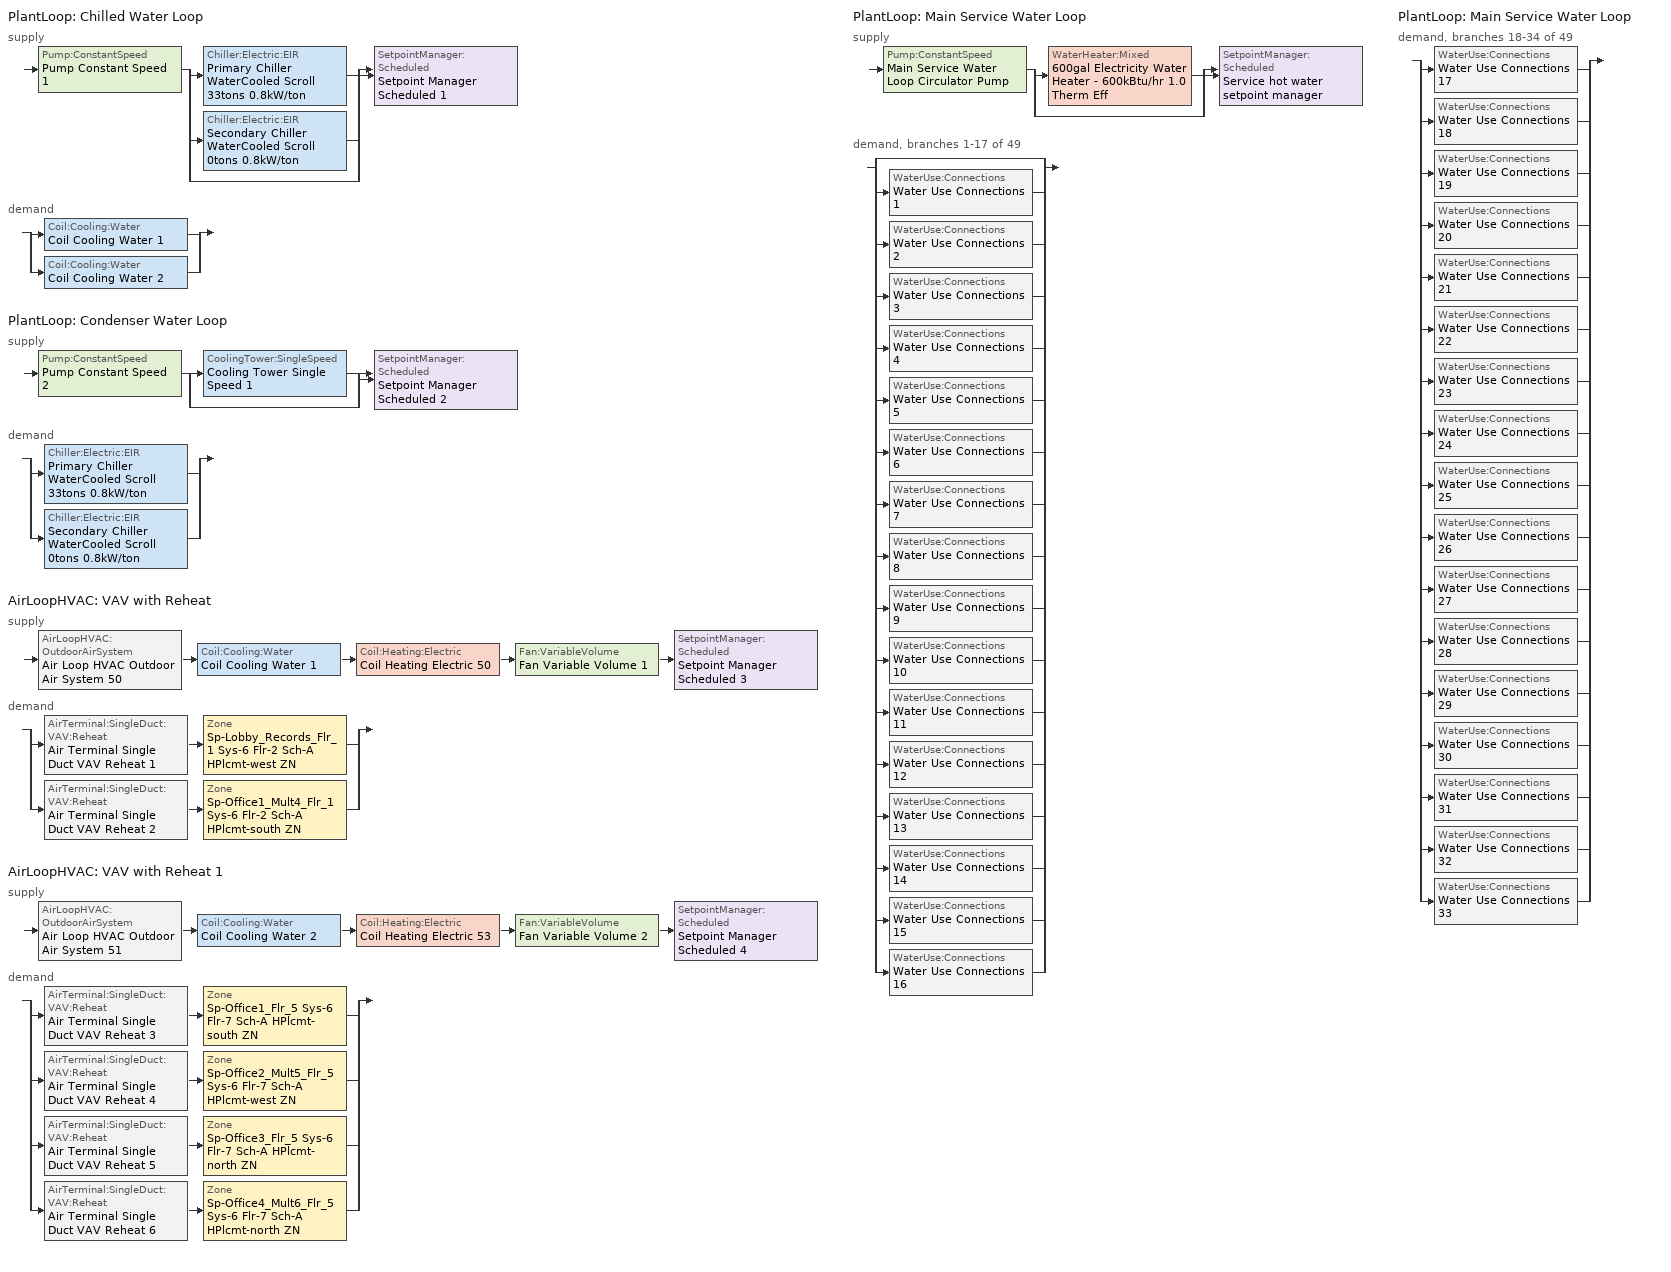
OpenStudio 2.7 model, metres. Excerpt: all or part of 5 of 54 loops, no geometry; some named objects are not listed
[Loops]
PlantLoop 'Chilled Water Loop'
 supply: Pump:ConstantSpeed 'Pump Constant Speed 1' > split
  | Chiller:Electric:EIR 'Primary Chiller WaterCooled Scroll 33tons 0.8kW/ton'
  | Chiller:Electric:EIR 'Secondary Chiller WaterCooled Scroll 0tons 0.8kW/ton'
  | bypass
  join > SetpointManager:Scheduled 'Setpoint Manager Scheduled 1'
 demand: split
  | Coil:Cooling:Water 'Coil Cooling Water 1'
  | Coil:Cooling:Water 'Coil Cooling Water 2'
PlantLoop 'Condenser Water Loop'
 supply: Pump:ConstantSpeed 'Pump Constant Speed 2' > split
  | CoolingTower:SingleSpeed 'Cooling Tower Single Speed 1'
  | bypass
  join > SetpointManager:Scheduled 'Setpoint Manager Scheduled 2'
 demand: split
  | Chiller:Electric:EIR 'Primary Chiller WaterCooled Scroll 33tons 0.8kW/ton'
  | Chiller:Electric:EIR 'Secondary Chiller WaterCooled Scroll 0tons 0.8kW/ton'
AirLoopHVAC 'VAV with Reheat'
 supply: AirLoopHVAC:OutdoorAirSystem 'Air Loop HVAC Outdoor Air System 50' > Coil:Cooling:Water 'Coil Cooling Water 1' > Coil:Heating:Electric 'Coil Heating Electric 50' > Fan:VariableVolume 'Fan Variable Volume 1' > SetpointManager:Scheduled 'Setpoint Manager Scheduled 3'
 demand: split
  | AirTerminal:SingleDuct:VAV:Reheat 'Air Terminal Single Duct VAV Reheat 1' > Zone 'Sp-Lobby_Records_Flr_1 Sys-6 Flr-2 Sch-A HPlcmt-west ZN'
  | AirTerminal:SingleDuct:VAV:Reheat 'Air Terminal Single Duct VAV Reheat 2' > Zone 'Sp-Office1_Mult4_Flr_1 Sys-6 Flr-2 Sch-A HPlcmt-south ZN'
AirLoopHVAC 'VAV with Reheat 1'
 supply: AirLoopHVAC:OutdoorAirSystem 'Air Loop HVAC Outdoor Air System 51' > Coil:Cooling:Water 'Coil Cooling Water 2' > Coil:Heating:Electric 'Coil Heating Electric 53' > Fan:VariableVolume 'Fan Variable Volume 2' > SetpointManager:Scheduled 'Setpoint Manager Scheduled 4'
 demand: split
  | AirTerminal:SingleDuct:VAV:Reheat 'Air Terminal Single Duct VAV Reheat 3' > Zone 'Sp-Office1_Flr_5 Sys-6 Flr-7 Sch-A HPlcmt-south ZN'
  | AirTerminal:SingleDuct:VAV:Reheat 'Air Terminal Single Duct VAV Reheat 4' > Zone 'Sp-Office2_Mult5_Flr_5 Sys-6 Flr-7 Sch-A HPlcmt-west ZN'
  | AirTerminal:SingleDuct:VAV:Reheat 'Air Terminal Single Duct VAV Reheat 5' > Zone 'Sp-Office3_Flr_5 Sys-6 Flr-7 Sch-A HPlcmt-north ZN'
  | AirTerminal:SingleDuct:VAV:Reheat 'Air Terminal Single Duct VAV Reheat 6' > Zone 'Sp-Office4_Mult6_Flr_5 Sys-6 Flr-7 Sch-A HPlcmt-north ZN'
PlantLoop 'Main Service Water Loop'
 supply: Pump:ConstantSpeed 'Main Service Water Loop Circulator Pump' > split
  | WaterHeater:Mixed '600gal Electricity Water Heater - 600kBtu/hr 1.0 Therm Eff'
  | bypass
  join > SetpointManager:Scheduled 'Service hot water setpoint manager'
 demand, branches 1-17 of 49: split
  | bypass
  | WaterUse:Connections 'Water Use Connections 1'
  | WaterUse:Connections 'Water Use Connections 2'
  | WaterUse:Connections 'Water Use Connections 3'
  | WaterUse:Connections 'Water Use Connections 4'
  | WaterUse:Connections 'Water Use Connections 5'
  | WaterUse:Connections 'Water Use Connections 6'
  | WaterUse:Connections 'Water Use Connections 7'
  | WaterUse:Connections 'Water Use Connections 8'
  | WaterUse:Connections 'Water Use Connections 9'
  | WaterUse:Connections 'Water Use Connections 10'
  | WaterUse:Connections 'Water Use Connections 11'
  | WaterUse:Connections 'Water Use Connections 12'
  | WaterUse:Connections 'Water Use Connections 13'
  | WaterUse:Connections 'Water Use Connections 14'
  | WaterUse:Connections 'Water Use Connections 15'
  | WaterUse:Connections 'Water Use Connections 16'
PlantLoop 'Main Service Water Loop'
 demand, branches 18-34 of 49: split
  | WaterUse:Connections 'Water Use Connections 17'
  | WaterUse:Connections 'Water Use Connections 18'
  | WaterUse:Connections 'Water Use Connections 19'
  | WaterUse:Connections 'Water Use Connections 20'
  | WaterUse:Connections 'Water Use Connections 21'
  | WaterUse:Connections 'Water Use Connections 22'
  | WaterUse:Connections 'Water Use Connections 23'
  | WaterUse:Connections 'Water Use Connections 24'
  | WaterUse:Connections 'Water Use Connections 25'
  | WaterUse:Connections 'Water Use Connections 26'
  | WaterUse:Connections 'Water Use Connections 27'
  | WaterUse:Connections 'Water Use Connections 28'
  | WaterUse:Connections 'Water Use Connections 29'
  | WaterUse:Connections 'Water Use Connections 30'
  | WaterUse:Connections 'Water Use Connections 31'
  | WaterUse:Connections 'Water Use Connections 32'
  | WaterUse:Connections 'Water Use Connections 33'
[Sizing:Zone] Zone Cooling Design Supply Air Temperature Input Method=SupplyAirTemperature; Zone Cooling Design Supply Air Temperature {C}=13; Zone Cooling Design Supply Air Temperature Difference {deltaC}=11.11; Zone Heating Design Supply Air Temperature Input Method=SupplyAirTemperature; Zone Heating Design Supply Air Temperature {C}=43; Zone Heating Design Supply Air Temperature Difference {deltaC}=11.11; Zone Cooling Design Supply Air Humidity Ratio {kg-H2O/kg-air}=0.0085; Zone Heating Design Supply Air Humidity Ratio {kg-H2O/kg-air}=0.008; Zone Heating Sizing Factor=1.3; Zone Cooling Sizing Factor=1.1; Cooling Design Air Flow Method=DesignDay; Heating Design Air Flow Method=DesignDay; Account for Dedicated Outdoor Air System=No; Dedicated Outdoor Air System Control Strategy=NeutralSupplyAir; Dedicated Outdoor Air Low Setpoint Temperature for Design {C}=autosize; Dedicated Outdoor Air High Setpoint Temperature for Design {C}=autosize
Sp-Lobby_Records_Flr_1 Sys-6 Flr-2 Sch-A HPlcmt-west ZN; Sp-Office1_Mult4_Flr_1 Sys-6 Flr-2 Sch-A HPlcmt-south ZN; Sp-Office3_Flr_5 Sys-6 Flr-7 Sch-A HPlcmt-north ZN; Sp-Office4_Mult6_Flr_5 Sys-6 Flr-7 Sch-A HPlcmt-north ZN; Sp-Office2_Mult5_Flr_5 Sys-6 Flr-7 Sch-A HPlcmt-west ZN; Sp-Office1_Flr_5 Sys-6 Flr-7 Sch-A HPlcmt-south ZN
[Zone equipment]
Sp-Lobby_Records_Flr_1 Sys-6 Flr-2 Sch-A HPlcmt-west ZN: Air Terminal Single Duct VAV Reheat 1, Zone HVAC Baseboard Convective Electric 50
Sp-Office1_Mult4_Flr_1 Sys-6 Flr-2 Sch-A HPlcmt-south ZN: Air Terminal Single Duct VAV Reheat 2, Zone HVAC Baseboard Convective Electric 51
Sp-Office3_Flr_5 Sys-6 Flr-7 Sch-A HPlcmt-north ZN: Air Terminal Single Duct VAV Reheat 5, Zone HVAC Baseboard Convective Electric 54
Sp-Office4_Mult6_Flr_5 Sys-6 Flr-7 Sch-A HPlcmt-north ZN: Air Terminal Single Duct VAV Reheat 6, Zone HVAC Baseboard Convective Electric 55
Sp-Office2_Mult5_Flr_5 Sys-6 Flr-7 Sch-A HPlcmt-west ZN: Air Terminal Single Duct VAV Reheat 4, Zone HVAC Baseboard Convective Electric 53
Sp-Office1_Flr_5 Sys-6 Flr-7 Sch-A HPlcmt-south ZN: Air Terminal Single Duct VAV Reheat 3, Zone HVAC Baseboard Convective Electric 52
[AirLoopHVAC] Design Supply Air Flow Rate {m3/s}=AutoSize
Name | Availability Schedule
VAV with Reheat | VAV with Reheat Occ Sch
VAV with Reheat 1 | VAV with Reheat 1 Occ Sch
[Sizing:System] Type of Load to Size On=Sensible; Design Outdoor Air Flow Rate {m3/s}=Autosize; Central Heating Maximum System Air Flow Ratio=0.3; Preheat Design Temperature {C}=7; Preheat Design Humidity Ratio {kg-H2O/kg-Air}=0.008; Precool Design Temperature {C}=13; Precool Design Humidity Ratio {kg-H2O/kg-Air}=0.008; Central Cooling Design Supply Air Temperature {C}=13; Central Heating Design Supply Air Temperature {C}=13.1; Sizing Option=NonCoincident; 100% Outdoor Air in Cooling=No; 100% Outdoor Air in Heating=No; Central Cooling Design Supply Air Humidity Ratio {kg-H2O/kg-Air}=0.0085; Central Heating Design Supply Air Humidity Ratio {kg-H2O/kg-Air}=0.008; Cooling Design Air Flow Method=DesignDay; Cooling Design Air Flow Rate {m3/s}=0; Heating Design Air Flow Method=DesignDay; Heating Design Air Flow Rate {m3/s}=0; System Outdoor Air Method=ZoneSum; Zone Maximum Outdoor Air Fraction=1; Cooling Supply Air Flow Rate Per Floor Area {m3/s-m2}=0.00996765; Cooling Fraction of Autosized Cooling Supply Air Flow Rate=1; Cooling Supply Air Flow Rate Per Unit Cooling Capacity {m3/s-W}=3.94755e-05; Heating Supply Air Flow Rate Per Floor Area {m3/s-m2}=0.00996765; Heating Fraction of Autosized Heating Supply Air Flow Rate=1; Heating Fraction of Autosized Cooling Supply Air Flow Rate=1; Heating Supply Air Flow Rate Per Unit Heating Capacity {m3/s-W}=3.15882e-05; Cooling Design Capacity Method=CoolingDesignCapacity; Cooling Design Capacity {W}=autosize; Cooling Design Capacity Per Floor Area {W/m2}=234.7; Fraction of Autosized Cooling Design Capacity=1; Heating Design Capacity Method=HeatingDesignCapacity; Heating Design Capacity {W}=autosize; Heating Design Capacity Per Floor Area {W/m2}=157; Fraction of Autosized Heating Design Capacity=1; Central Cooling Capacity Control Method=OnOff
VAV with Reheat; VAV with Reheat 1
[Coil:Heating:Electric] Availability Schedule=Always On Discrete
Coil Heating Electric 50; Coil Heating Electric 51; Coil Heating Electric 52; Coil Heating Electric 53; Coil Heating Electric 54; Coil Heating Electric 55; Coil Heating Electric 56; Coil Heating Electric 57
[Controller:OutdoorAir] Minimum Outdoor Air Flow Rate {m3/s}=autosize; Maximum Outdoor Air Flow Rate {m3/s}=Autosize; Economizer Control Type=DifferentialEnthalpy; Economizer Control Action Type=ModulateFlow; Lockout Type=NoLockout; Minimum Limit Type=FixedMinimum; High Humidity Control=No; Heat Recovery Bypass Control Type=BypassWhenWithinEconomizerLimits
Name | Minimum Outdoor Air Schedule | Controller Mechanical Ventilation
Controller Outdoor Air 50 | VAV with Reheat Occ Sch | Controller Mechanical Ventilation 50
Controller Outdoor Air 51 | VAV with Reheat 1 Occ Sch | Controller Mechanical Ventilation 51
[Controller:MechanicalVentilation] Availability Schedule=Always On Discrete; System Outdoor Air Method=ZoneSum
Controller Mechanical Ventilation 50; Controller Mechanical Ventilation 51
[AirLoopHVAC:OutdoorAirSystem]
Name | Controller
Air Loop HVAC Outdoor Air System 50 | Controller Outdoor Air 50
Air Loop HVAC Outdoor Air System 51 | Controller Outdoor Air 51
[ZoneHVAC:Baseboard:Convective:Electric] Availability Schedule=Always On Discrete; Nominal Capacity {W}=autosize; Efficiency=1
Zone HVAC Baseboard Convective Electric 50; Zone HVAC Baseboard Convective Electric 51; Zone HVAC Baseboard Convective Electric 52; Zone HVAC Baseboard Convective Electric 53; Zone HVAC Baseboard Convective Electric 54; Zone HVAC Baseboard Convective Electric 55
[PlantLoop] Glycol Concentration=0; Plant Loop Volume {m3}=Autocalculate; Load Distribution Scheme=Optimal
Name | Maximum Loop Temperature {C} | Minimum Loop Temperature {C}
Chilled Water Loop; Condenser Water Loop
Main Service Water Loop | 60 | 10
[Sizing:Plant] Sizing Option=NonCoincident; Zone Timesteps in Averaging Window=1; Coincident Sizing Factor Mode=None
Name | Loop Type | Design Loop Exit Temperature {C} | Loop Design Temperature Difference {deltaC}
Chilled Water Loop | Cooling | 7 | 6
Condenser Water Loop | Condenser | 29 | 6
Main Service Water Loop | Heating | 60 | 5
[Pump:ConstantSpeed] Rated Flow Rate {m3/s}=autosize; Rated Power Consumption {W}=autosize; Fraction of Motor Inefficiencies to Fluid Stream=0; Pump Control Type=Intermittent; Design Power Sizing Method=PowerPerFlowPerPressure; Design Electric Power per Unit Flow Rate {W/(m3/s)}=348701.1; Design Shaft Power per Unit Flow Rate per Unit Head {W-s/m3-Pa}=1.28205
Name | Rated Pump Head {Pa} | Motor Efficiency
Pump Constant Speed 1 | 179352 | 0.865
Pump Constant Speed 2 | 179352 | 0.895
Main Service Water Loop Circulator Pump | 29891 | 0.7
[Chiller:Electric:EIR] Reference COP {W/W}=4.5032; Cooling Capacity Function of Temperature Curve=WaterCooled_Scroll_CAPFT_NECB2011; Electric Input to Cooling Output Ratio Function of Temperature Curve=WaterCooled_Scroll_EIRFT_NECB2011; Electric Input to Cooling Output Ratio Function of Part Load Ratio Curve=WaterCooled_Scroll_EIRFPLR_NECB2011; Minimum Part Load Ratio=0.25; Minimum Unloading Ratio=0.25; Condenser Type=WaterCooled; Chiller Flow Mode=LeavingSetpointModulated; Design Heat Recovery Water Flow Rate {m3/s}=0; Sizing Factor=1; Basin Heater Capacity {W/K}=0; Basin Heater Setpoint Temperature {C}=10
Name | Reference Capacity {W}
Primary Chiller WaterCooled Scroll 33tons 0.8kW/ton | 114695
Secondary Chiller WaterCooled Scroll 0tons 0.8kW/ton | 0.001
[SetpointManager:Scheduled] Control Variable=Temperature
Name | Schedule
Setpoint Manager Scheduled 1 | CHW Temp
Setpoint Manager Scheduled 2 | CW Temp
Setpoint Manager Scheduled 3 | Supply Air Temp
Setpoint Manager Scheduled 4 | Supply Air Temp 1
Service hot water setpoint manager | Service Water Loop Temp - 140F
[CoolingTower:SingleSpeed]
Cooling Tower Single Speed 1: Design Water Flow Rate {m3/s}=autosize; Design Air Flow Rate {m3/s}=autosize; Fan Power at Design Air Flow Rate {W}=2102.47; U-Factor Times Area Value at Design Air Flow Rate {W/K}=autosize; Air Flow Rate in Free Convection Regime {m3/s}=autosize; U-Factor Times Area Value at Free Convection Air Flow Rate {W/K}=autosize; Performance Input Method=UFactorTimesAreaAndDesignWaterFlowRate; Free Convection Capacity {W}=0; Basin Heater Capacity {W/K}=0; Evaporation Loss Mode=LossFactor; Evaporation Loss Factor {percent/K}=0.2; Drift Loss Percent {percent}=0.008; Blowdown Calculation Mode=ConcentrationRatio; Blowdown Concentration Ratio=3; Capacity Control=FanCycling; Number of Cells=1; Cell Control=MinimalCell; Cell Minimum  Water Flow Rate Fraction=0.33; Cell Maximum Water Flow Rate Fraction=2.5; Sizing Factor=1; Free Convection Air Flow Rate Sizing Factor=0.1; Free Convection U-Factor Times Area Value Sizing Factor=0.1; Heat Rejection Capacity and Nominal Capacity Sizing Ratio=1.25; Free Convection Nominal Capacity Sizing Factor=0.1; Design Inlet Air Dry-Bulb Temperature {C}=35; Design Inlet Air Wet-Bulb Temperature {C}=24; Design Approach Temperature {deltaC}=5; Design Range Temperature {deltaC}=6
[Fan:VariableVolume] Availability Schedule=Always On Discrete; Fan Total Efficiency=0.549965; Pressure Rise {Pa}=1458.33; Maximum Flow Rate {m3/s}=Autosize; Fan Power Minimum Flow Rate Input Method=Fraction; Fan Power Minimum Air Flow Rate {m3/s}=0; Motor Efficiency=0.8461; Motor In Airstream Fraction=1; Fan Power Coefficient 5=0
Name | Fan Power Minimum Flow Fraction | Fan Power Coefficient 1 | Fan Power Coefficient 2 | Fan Power Coefficient 3 | Fan Power Coefficient 4
Fan Variable Volume 1 | 0.5 | -4.1457 | 16.803 | -19.471 | 7.8488
Fan Variable Volume 2 | 0.68 | -2.4176 | 9.5874 | -11.559 | 5.4009
[Coil:Cooling:Water] Availability Schedule=Always On Discrete
Coil Cooling Water 1; Coil Cooling Water 2
[Controller:WaterCoil] Action=Reverse; Minimum Actuated Flow {m3/s}=0
Name | Water Coil
Controller Water Coil 1 | Coil Cooling Water 1
Controller Water Coil 2 | Coil Cooling Water 2
[AirTerminal:SingleDuct:VAV:Reheat] Availability Schedule=Always On Discrete; Maximum Air Flow Rate {m3/s}=AutoSize; Zone Minimum Air Flow Input Method=Constant; Constant Minimum Air Flow Fraction=0.3; Maximum Hot Water or Steam Flow Rate {m3/s}=AutoSize; Minimum Hot Water or Steam Flow Rate {m3/s}=0; Convergence Tolerance=0.001; Damper Heating Action=Normal; Maximum Flow per Zone Floor Area During Reheat {m3/s-m2}=AutoSize; Maximum Flow Fraction During Reheat=0.5; Maximum Reheat Air Temperature {C}=43; Control For Outdoor Air=No
Name | Fixed Minimum Air Flow Rate {m3/s} | Reheat Coil
Air Terminal Single Duct VAV Reheat 1 | 2.94962 | Coil Heating Electric 51
Air Terminal Single Duct VAV Reheat 2 | 0.0278709 | Coil Heating Electric 52
Air Terminal Single Duct VAV Reheat 3 | 0.0278892 | Coil Heating Electric 54
Air Terminal Single Duct VAV Reheat 4 | 0.0571317 | Coil Heating Electric 55
Air Terminal Single Duct VAV Reheat 5 | 0.0557418 | Coil Heating Electric 56
Air Terminal Single Duct VAV Reheat 6 | 0.0278709 | Coil Heating Electric 57
[WaterHeater:Mixed]
600gal Electricity Water Heater - 600kBtu/hr 1.0 Therm Eff: Tank Volume {m3}=2.27125; Setpoint Temperature Schedule=Service Water Loop Temp - 140F; Deadband Temperature Difference {deltaC}=2; Maximum Temperature Limit {C}=60; Heater Control Type=Cycle; Heater Maximum Capacity {W}=175843; Heater Fuel Type=Electricity; Heater Thermal Efficiency=1; Off Cycle Parasitic Fuel Consumption Rate {W}=19.9992; Off Cycle Parasitic Fuel Type=Electricity; Off Cycle Parasitic Heat Fraction to Tank=0.8; On Cycle Parasitic Fuel Consumption Rate {W}=19.9992; On Cycle Parasitic Fuel Type=Electricity; On Cycle Parasitic Heat Fraction to Tank=0; Ambient Temperature Indicator=Schedule; Ambient Temperature Schedule=Water Heater Ambient Temp Schedule - 70f; Off Cycle Loss Coefficient to Ambient Temperature {W/K}=6.61159; On Cycle Loss Coefficient to Ambient Temperature {W/K}=6.61159; Use Side Effectiveness=1; Source Side Effectiveness=1; Use Side Design Flow Rate {m3/s}=autosize; Source Side Design Flow Rate {m3/s}=autosize; Indirect Water Heating Recovery Time {hr}=1.5; Source Side Flow Control Mode=IndirectHeatPrimarySetpoint
[WaterUse:Connections]
Name | Water Use Equipment Name 1
Water Use Connections 1 | Dining_Flr_5 Service Water Use 0.05gpm
Water Use Connections 2 | Kitchen_Flr_5 Service Water Use 0.08gpm
Water Use Connections 3 | ER_Exam1_Mult4_Flr_1 Service Water Use 0.02gpm
Water Use Connections 4 | ER_Exam3_Mult4_Flr_1 Service Water Use 0.02gpm
Water Use Connections 5 | ER_Trauma1_Flr_1 Service Water Use 0.02gpm
Water Use Connections 6 | ER_Trauma2_Flr_1 Service Water Use 0.02gpm
Water Use Connections 7 | ER_Triage_Mult4_Flr_1 Service Water Use 0.02gpm
Water Use Connections 8 | ER_NurseStn_Lobby_Flr_1 Service Water Use 0.24gpm
Water Use Connections 9 | ICU_NurseStn_Lobby_Flr_2 Service Water Use 0.13gpm
Water Use Connections 10 | NurseStn_Lobby_Flr_3 Service Water Use 0.04gpm
Water Use Connections 11 | NurseStn_Lobby_Flr_4 Service Water Use 0.17gpm
Water Use Connections 12 | NurseStn_Lobby_Flr_5 Service Water Use 0.13gpm
Water Use Connections 13 | OR_NurseStn_Lobby_Flr_2 Service Water Use 0.01gpm
Water Use Connections 14 | OR1_Flr_2 Service Water Use 0.05gpm
Water Use Connections 15 | OR2_Mult5_Flr_2 Service Water Use 0.02gpm
Water Use Connections 16 | OR3_Flr_2 Service Water Use 0.02gpm
Water Use Connections 17 | OR4_Flr_2 Service Water Use 0.29gpm
Water Use Connections 18 | IC_PatRoom1_Mult5_Flr_2 Service Water Use 0.01gpm
Water Use Connections 19 | IC_PatRoom2_Flr_2 Service Water Use 0.01gpm
Water Use Connections 20 | IC_PatRoom3_Mult6_Flr_2 Service Water Use 0.01gpm
Water Use Connections 21 | PatRoom1_Mult10_Flr_3 Service Water Use 0.01gpm
Water Use Connections 22 | PatRoom1_Mult10_Flr_4 Service Water Use 0.01gpm
Water Use Connections 23 | PatRoom2_Flr_3 Service Water Use 0.01gpm
Water Use Connections 24 | PatRoom2_Flr_4 Service Water Use 0.01gpm
Water Use Connections 25 | PatRoom3_Mult10_Flr_3 Service Water Use 0.01gpm
Water Use Connections 26 | PatRoom3_Mult10_Flr_4 Service Water Use 0.01gpm
Water Use Connections 27 | PatRoom4_Flr_3 Service Water Use 0.01gpm
Water Use Connections 28 | PatRoom4_Flr_4 Service Water Use 0.01gpm
Water Use Connections 29 | PatRoom5_Mult10_Flr_3 Service Water Use 0.01gpm
Water Use Connections 30 | PatRoom5_Mult10_Flr_4 Service Water Use 0.01gpm
Water Use Connections 31 | PatRoom6_Flr_3 Service Water Use 0.01gpm
Water Use Connections 32 | PatRoom6_Flr_4 Service Water Use 0.01gpm
Water Use Connections 33 | PatRoom7_Mult10_Flr_3 Service Water Use 0.01gpm
[WaterUse:Equipment:Definition] Sensible Fraction Schedule=Fraction Sensible - 0.2; Latent Fraction Schedule=Fraction Latent - 0.05
Name | Peak Flow Rate {m3/s} | Target Temperature Schedule
Dining_Flr_5 Service Water Use Def 0.05gpm | 3.06634e-06 | Mixed Water At Faucet Temp - 140F
Kitchen_Flr_5 Service Water Use Def 0.08gpm | 5.09332e-06 | Mixed Water At Faucet Temp - 140F 1
ER_Exam1_Mult4_Flr_1 Service Water Use Def 0.02gpm | 1.34933e-06 | Mixed Water At Faucet Temp - 140F 2
ER_Exam3_Mult4_Flr_1 Service Water Use Def 0.02gpm | 1.34933e-06 | Mixed Water At Faucet Temp - 140F 3
ER_Trauma1_Flr_1 Service Water Use Def 0.02gpm | 1.34933e-06 | Mixed Water At Faucet Temp - 140F 4
ER_Trauma2_Flr_1 Service Water Use Def 0.02gpm | 1.34933e-06 | Mixed Water At Faucet Temp - 140F 5
ER_Triage_Mult4_Flr_1 Service Water Use Def 0.02gpm | 1.34933e-06 | Mixed Water At Faucet Temp - 140F 6
ER_NurseStn_Lobby_Flr_1 Service Water Use Def 0.24gpm | 1.50038e-05 | Mixed Water At Faucet Temp - 140F 7
ICU_NurseStn_Lobby_Flr_2 Service Water Use Def 0.13gpm | 8.12072e-06 | Mixed Water At Faucet Temp - 140F 8
NurseStn_Lobby_Flr_3 Service Water Use Def 0.04gpm | 2.36902e-06 | Mixed Water At Faucet Temp - 140F 9
NurseStn_Lobby_Flr_4 Service Water Use Def 0.17gpm | 1.0999e-05 | Mixed Water At Faucet Temp - 140F 10
NurseStn_Lobby_Flr_5 Service Water Use Def 0.13gpm | 7.95313e-06 | Mixed Water At Faucet Temp - 140F 11
OR_NurseStn_Lobby_Flr_2 Service Water Use Def 0.01gpm | 3.38431e-07 | Mixed Water At Faucet Temp - 140F 12
OR1_Flr_2 Service Water Use Def 0.05gpm | 3.37552e-06 | Mixed Water At Faucet Temp - 140F 13
OR2_Mult5_Flr_2 Service Water Use Def 0.02gpm | 1.50023e-06 | Mixed Water At Faucet Temp - 140F 14
OR3_Flr_2 Service Water Use Def 0.02gpm | 1.12517e-06 | Mixed Water At Faucet Temp - 140F 15
OR4_Flr_2 Service Water Use Def 0.29gpm | 1.80028e-05 | Mixed Water At Faucet Temp - 140F 16
IC_PatRoom1_Mult5_Flr_2 Service Water Use Def 0.01gpm | 5.05999e-07 | Mixed Water At Faucet Temp - 140F 17
IC_PatRoom2_Flr_2 Service Water Use Def 0.01gpm | 6.74665e-07 | Mixed Water At Faucet Temp - 140F 18
IC_PatRoom3_Mult6_Flr_2 Service Water Use Def 0.01gpm | 5.05999e-07 | Mixed Water At Faucet Temp - 140F 19
PatRoom1_Mult10_Flr_3 Service Water Use Def 0.01gpm | 5.05999e-07 | Mixed Water At Faucet Temp - 140F 20
PatRoom1_Mult10_Flr_4 Service Water Use Def 0.01gpm | 5.05999e-07 | Mixed Water At Faucet Temp - 140F 21
PatRoom2_Flr_3 Service Water Use Def 0.01gpm | 8.43331e-07 | Mixed Water At Faucet Temp - 140F 22
PatRoom2_Flr_4 Service Water Use Def 0.01gpm | 8.43331e-07 | Mixed Water At Faucet Temp - 140F 23
PatRoom3_Mult10_Flr_3 Service Water Use Def 0.01gpm | 4.89176e-07 | Mixed Water At Faucet Temp - 140F 24
PatRoom3_Mult10_Flr_4 Service Water Use Def 0.01gpm | 4.89176e-07 | Mixed Water At Faucet Temp - 140F 25
PatRoom4_Flr_3 Service Water Use Def 0.01gpm | 8.43331e-07 | Mixed Water At Faucet Temp - 140F 26
PatRoom4_Flr_4 Service Water Use Def 0.01gpm | 8.43331e-07 | Mixed Water At Faucet Temp - 140F 27
PatRoom5_Mult10_Flr_3 Service Water Use Def 0.01gpm | 5.05999e-07 | Mixed Water At Faucet Temp - 140F 28
PatRoom5_Mult10_Flr_4 Service Water Use Def 0.01gpm | 5.05999e-07 | Mixed Water At Faucet Temp - 140F 29
PatRoom6_Flr_3 Service Water Use Def 0.01gpm | 6.74665e-07 | Mixed Water At Faucet Temp - 140F 30
PatRoom6_Flr_4 Service Water Use Def 0.01gpm | 6.74665e-07 | Mixed Water At Faucet Temp - 140F 31
PatRoom7_Mult10_Flr_3 Service Water Use Def 0.01gpm | 4.89176e-07 | Mixed Water At Faucet Temp - 140F 32
[WaterUse:Equipment]
Name | Water Use Equipment Definition | Space | Flow Rate Fraction Schedule
Dining_Flr_5 Service Water Use 0.05gpm | Dining_Flr_5 Service Water Use Def 0.05gpm | Dining_Flr_5 | NECB-B-Service Water Heating
Kitchen_Flr_5 Service Water Use 0.08gpm | Kitchen_Flr_5 Service Water Use Def 0.08gpm | Kitchen_Flr_5 | NECB-B-Service Water Heating
ER_Exam1_Mult4_Flr_1 Service Water Use 0.02gpm | ER_Exam1_Mult4_Flr_1 Service Water Use Def 0.02gpm | ER_Exam1_Mult4_Flr_1 | NECB-H-Service Water Heating
ER_Exam3_Mult4_Flr_1 Service Water Use 0.02gpm | ER_Exam3_Mult4_Flr_1 Service Water Use Def 0.02gpm | ER_Exam3_Mult4_Flr_1 | NECB-H-Service Water Heating
ER_Trauma1_Flr_1 Service Water Use 0.02gpm | ER_Trauma1_Flr_1 Service Water Use Def 0.02gpm | ER_Trauma1_Flr_1 | NECB-H-Service Water Heating
ER_Trauma2_Flr_1 Service Water Use 0.02gpm | ER_Trauma2_Flr_1 Service Water Use Def 0.02gpm | ER_Trauma2_Flr_1 | NECB-H-Service Water Heating
ER_Triage_Mult4_Flr_1 Service Water Use 0.02gpm | ER_Triage_Mult4_Flr_1 Service Water Use Def 0.02gpm | ER_Triage_Mult4_Flr_1 | NECB-H-Service Water Heating
ER_NurseStn_Lobby_Flr_1 Service Water Use 0.24gpm | ER_NurseStn_Lobby_Flr_1 Service Water Use Def 0.24gpm | ER_NurseStn_Lobby_Flr_1 | NECB-H-Service Water Heating
ICU_NurseStn_Lobby_Flr_2 Service Water Use 0.13gpm | ICU_NurseStn_Lobby_Flr_2 Service Water Use Def 0.13gpm | ICU_NurseStn_Lobby_Flr_2 | NECB-H-Service Water Heating
NurseStn_Lobby_Flr_3 Service Water Use 0.04gpm | NurseStn_Lobby_Flr_3 Service Water Use Def 0.04gpm | NurseStn_Lobby_Flr_3 | NECB-H-Service Water Heating
NurseStn_Lobby_Flr_4 Service Water Use 0.17gpm | NurseStn_Lobby_Flr_4 Service Water Use Def 0.17gpm | NurseStn_Lobby_Flr_4 | NECB-H-Service Water Heating
NurseStn_Lobby_Flr_5 Service Water Use 0.13gpm | NurseStn_Lobby_Flr_5 Service Water Use Def 0.13gpm | NurseStn_Lobby_Flr_5 | NECB-H-Service Water Heating
OR_NurseStn_Lobby_Flr_2 Service Water Use 0.01gpm | OR_NurseStn_Lobby_Flr_2 Service Water Use Def 0.01gpm | OR_NurseStn_Lobby_Flr_2 | NECB-H-Service Water Heating
OR1_Flr_2 Service Water Use 0.05gpm | OR1_Flr_2 Service Water Use Def 0.05gpm | OR1_Flr_2 | NECB-H-Service Water Heating
OR2_Mult5_Flr_2 Service Water Use 0.02gpm | OR2_Mult5_Flr_2 Service Water Use Def 0.02gpm | OR2_Mult5_Flr_2 | NECB-H-Service Water Heating
OR3_Flr_2 Service Water Use 0.02gpm | OR3_Flr_2 Service Water Use Def 0.02gpm | OR3_Flr_2 | NECB-H-Service Water Heating
OR4_Flr_2 Service Water Use 0.29gpm | OR4_Flr_2 Service Water Use Def 0.29gpm | OR4_Flr_2 | NECB-H-Service Water Heating
IC_PatRoom1_Mult5_Flr_2 Service Water Use 0.01gpm | IC_PatRoom1_Mult5_Flr_2 Service Water Use Def 0.01gpm | IC_PatRoom1_Mult5_Flr_2 | NECB-H-Service Water Heating
IC_PatRoom2_Flr_2 Service Water Use 0.01gpm | IC_PatRoom2_Flr_2 Service Water Use Def 0.01gpm | IC_PatRoom2_Flr_2 | NECB-H-Service Water Heating
IC_PatRoom3_Mult6_Flr_2 Service Water Use 0.01gpm | IC_PatRoom3_Mult6_Flr_2 Service Water Use Def 0.01gpm | IC_PatRoom3_Mult6_Flr_2 | NECB-H-Service Water Heating
PatRoom1_Mult10_Flr_3 Service Water Use 0.01gpm | PatRoom1_Mult10_Flr_3 Service Water Use Def 0.01gpm | PatRoom1_Mult10_Flr_3 | NECB-H-Service Water Heating
PatRoom1_Mult10_Flr_4 Service Water Use 0.01gpm | PatRoom1_Mult10_Flr_4 Service Water Use Def 0.01gpm | PatRoom1_Mult10_Flr_4 | NECB-H-Service Water Heating
PatRoom2_Flr_3 Service Water Use 0.01gpm | PatRoom2_Flr_3 Service Water Use Def 0.01gpm | PatRoom2_Flr_3 | NECB-H-Service Water Heating
PatRoom2_Flr_4 Service Water Use 0.01gpm | PatRoom2_Flr_4 Service Water Use Def 0.01gpm | PatRoom2_Flr_4 | NECB-H-Service Water Heating
PatRoom3_Mult10_Flr_3 Service Water Use 0.01gpm | PatRoom3_Mult10_Flr_3 Service Water Use Def 0.01gpm | PatRoom3_Mult10_Flr_3 | NECB-H-Service Water Heating
PatRoom3_Mult10_Flr_4 Service Water Use 0.01gpm | PatRoom3_Mult10_Flr_4 Service Water Use Def 0.01gpm | PatRoom3_Mult10_Flr_4 | NECB-H-Service Water Heating
PatRoom4_Flr_3 Service Water Use 0.01gpm | PatRoom4_Flr_3 Service Water Use Def 0.01gpm | PatRoom4_Flr_3 | NECB-H-Service Water Heating
PatRoom4_Flr_4 Service Water Use 0.01gpm | PatRoom4_Flr_4 Service Water Use Def 0.01gpm | PatRoom4_Flr_4 | NECB-H-Service Water Heating
PatRoom5_Mult10_Flr_3 Service Water Use 0.01gpm | PatRoom5_Mult10_Flr_3 Service Water Use Def 0.01gpm | PatRoom5_Mult10_Flr_3 | NECB-H-Service Water Heating
PatRoom5_Mult10_Flr_4 Service Water Use 0.01gpm | PatRoom5_Mult10_Flr_4 Service Water Use Def 0.01gpm | PatRoom5_Mult10_Flr_4 | NECB-H-Service Water Heating
PatRoom6_Flr_3 Service Water Use 0.01gpm | PatRoom6_Flr_3 Service Water Use Def 0.01gpm | PatRoom6_Flr_3 | NECB-H-Service Water Heating
PatRoom6_Flr_4 Service Water Use 0.01gpm | PatRoom6_Flr_4 Service Water Use Def 0.01gpm | PatRoom6_Flr_4 | NECB-H-Service Water Heating
PatRoom7_Mult10_Flr_3 Service Water Use 0.01gpm | PatRoom7_Mult10_Flr_3 Service Water Use Def 0.01gpm | PatRoom7_Mult10_Flr_3 | NECB-H-Service Water Heating
[Schedule:Ruleset]
CHW Temp: Default Day Schedule=Schedule Day 3
CW Temp: Default Day Schedule=Schedule Day 4
Supply Air Temp: Default Day Schedule=Supply Air Temp Default
Supply Air Temp 1: Default Day Schedule=Supply Air Temp Default 1
Service Water Loop Temp - 140F: Default Day Schedule=Service Water Loop Temp - 140F Default
Water Heater Ambient Temp Schedule - 70f: Default Day Schedule=Water Heater Ambient Temp Schedule - 70f Default
Fraction Sensible - 0.2: Default Day Schedule=Fraction Sensible - 0.2 Default
Fraction Latent - 0.05: Default Day Schedule=Fraction Latent - 0.05 Default
Mixed Water At Faucet Temp - 140F: Default Day Schedule=Mixed Water At Faucet Temp - 140F Default
NECB-B-Service Water Heating: Default Day Schedule=NECB-B-Service Water Heating Default
Mixed Water At Faucet Temp - 140F 1: Default Day Schedule=Mixed Water At Faucet Temp - 140F Default 1
Mixed Water At Faucet Temp - 140F 2: Default Day Schedule=Mixed Water At Faucet Temp - 140F Default 2
NECB-H-Service Water Heating: Default Day Schedule=NECB-H-Service Water Heating Default
Mixed Water At Faucet Temp - 140F 3: Default Day Schedule=Mixed Water At Faucet Temp - 140F Default 3
Mixed Water At Faucet Temp - 140F 4: Default Day Schedule=Mixed Water At Faucet Temp - 140F Default 4
Mixed Water At Faucet Temp - 140F 5: Default Day Schedule=Mixed Water At Faucet Temp - 140F Default 5
Mixed Water At Faucet Temp - 140F 6: Default Day Schedule=Mixed Water At Faucet Temp - 140F Default 6
Mixed Water At Faucet Temp - 140F 7: Default Day Schedule=Mixed Water At Faucet Temp - 140F Default 7
Mixed Water At Faucet Temp - 140F 8: Default Day Schedule=Mixed Water At Faucet Temp - 140F Default 8
Mixed Water At Faucet Temp - 140F 9: Default Day Schedule=Mixed Water At Faucet Temp - 140F Default 9
Mixed Water At Faucet Temp - 140F 10: Default Day Schedule=Mixed Water At Faucet Temp - 140F Default 10
Mixed Water At Faucet Temp - 140F 11: Default Day Schedule=Mixed Water At Faucet Temp - 140F Default 11
Mixed Water At Faucet Temp - 140F 12: Default Day Schedule=Mixed Water At Faucet Temp - 140F Default 12
Mixed Water At Faucet Temp - 140F 13: Default Day Schedule=Mixed Water At Faucet Temp - 140F Default 13
Mixed Water At Faucet Temp - 140F 14: Default Day Schedule=Mixed Water At Faucet Temp - 140F Default 14
Mixed Water At Faucet Temp - 140F 15: Default Day Schedule=Mixed Water At Faucet Temp - 140F Default 15
Mixed Water At Faucet Temp - 140F 16: Default Day Schedule=Mixed Water At Faucet Temp - 140F Default 16
Mixed Water At Faucet Temp - 140F 17: Default Day Schedule=Mixed Water At Faucet Temp - 140F Default 17
Mixed Water At Faucet Temp - 140F 18: Default Day Schedule=Mixed Water At Faucet Temp - 140F Default 18
Mixed Water At Faucet Temp - 140F 19: Default Day Schedule=Mixed Water At Faucet Temp - 140F Default 19
Mixed Water At Faucet Temp - 140F 20: Default Day Schedule=Mixed Water At Faucet Temp - 140F Default 20
Mixed Water At Faucet Temp - 140F 21: Default Day Schedule=Mixed Water At Faucet Temp - 140F Default 21
Mixed Water At Faucet Temp - 140F 22: Default Day Schedule=Mixed Water At Faucet Temp - 140F Default 22
Mixed Water At Faucet Temp - 140F 23: Default Day Schedule=Mixed Water At Faucet Temp - 140F Default 23
Mixed Water At Faucet Temp - 140F 24: Default Day Schedule=Mixed Water At Faucet Temp - 140F Default 24
Mixed Water At Faucet Temp - 140F 25: Default Day Schedule=Mixed Water At Faucet Temp - 140F Default 25
Mixed Water At Faucet Temp - 140F 26: Default Day Schedule=Mixed Water At Faucet Temp - 140F Default 26
Mixed Water At Faucet Temp - 140F 27: Default Day Schedule=Mixed Water At Faucet Temp - 140F Default 27
Mixed Water At Faucet Temp - 140F 28: Default Day Schedule=Mixed Water At Faucet Temp - 140F Default 28
Mixed Water At Faucet Temp - 140F 29: Default Day Schedule=Mixed Water At Faucet Temp - 140F Default 29
Mixed Water At Faucet Temp - 140F 30: Default Day Schedule=Mixed Water At Faucet Temp - 140F Default 30
Mixed Water At Faucet Temp - 140F 31: Default Day Schedule=Mixed Water At Faucet Temp - 140F Default 31
Mixed Water At Faucet Temp - 140F 32: Default Day Schedule=Mixed Water At Faucet Temp - 140F Default 32
VAV with Reheat Occ Sch: Default Day Schedule=VAV with Reheat Occ Sch Default; Summer Design Day Schedule=VAV with Reheat Occ Sch Summer Design Day; Winter Design Day Schedule=VAV with Reheat Occ Sch Winter Design Day
VAV with Reheat 1 Occ Sch: Default Day Schedule=VAV with Reheat 1 Occ Sch Default; Summer Design Day Schedule=VAV with Reheat 1 Occ Sch Summer Design Day; Winter Design Day Schedule=VAV with Reheat 1 Occ Sch Winter Design Day
[Schedule:Day]
Schedule Day 3; wkdCHW Temp 1; satCHW Temp 1; sunCHW Temp 1: 1, 0, 7, 2, 0, 7, 3, 0, 7, 4, 0, 7, 5, 0, 7, 6, 0, 7, 7, 0, 7, 8, 0, 7, 9, 0, 7, 10, 0, 7, 11, 0, 7, 12, 0, 7, 13, 0, 7, 14, 0, 7, 15, 0, 7, 16, 0, 7, 17, 0, 7, 18, 0, 7, 19, 0, 7, 20, 0, 7, 21, 0, 7, 22, 0, 7, 23, 0, 7, 24, 0, 7
Schedule Day 4; wkdCW Temp 1; satCW Temp 1; sunCW Temp 1: 1, 0, 29, 2, 0, 29, 3, 0, 29, 4, 0, 29, 5, 0, 29, 6, 0, 29, 7, 0, 29, 8, 0, 29, 9, 0, 29, 10, 0, 29, 11, 0, 29, 12, 0, 29, 13, 0, 29, 14, 0, 29, 15, 0, 29, 16, 0, 29, 17, 0, 29, 18, 0, 29, 19, 0, 29, 20, 0, 29, 21, 0, 29, 22, 0, 29, 23, 0, 29, 24, 0, 29
Supply Air Temp Default; Supply Air Temp Default 1: 24, 0, 13
Service Water Loop Temp - 140F Default; Mixed Water At Faucet Temp - 140F Default; Mixed Water At Faucet Temp - 140F Default 1; Mixed Water At Faucet Temp - 140F Default 2; Mixed Water At Faucet Temp - 140F Default 3; Mixed Water At Faucet Temp - 140F Default 4; Mixed Water At Faucet Temp - 140F Default 5; Mixed Water At Faucet Temp - 140F Default 6; Mixed Water At Faucet Temp - 140F Default 7; Mixed Water At Faucet Temp - 140F Default 8; Mixed Water At Faucet Temp - 140F Default 9; Mixed Water At Faucet Temp - 140F Default 10; Mixed Water At Faucet Temp - 140F Default 11; Mixed Water At Faucet Temp - 140F Default 12; Mixed Water At Faucet Temp - 140F Default 13; Mixed Water At Faucet Temp - 140F Default 14; Mixed Water At Faucet Temp - 140F Default 15; Mixed Water At Faucet Temp - 140F Default 16; Mixed Water At Faucet Temp - 140F Default 17; Mixed Water At Faucet Temp - 140F Default 18; Mixed Water At Faucet Temp - 140F Default 19; Mixed Water At Faucet Temp - 140F Default 20; Mixed Water At Faucet Temp - 140F Default 21; Mixed Water At Faucet Temp - 140F Default 22; Mixed Water At Faucet Temp - 140F Default 23; Mixed Water At Faucet Temp - 140F Default 24; Mixed Water At Faucet Temp - 140F Default 25; Mixed Water At Faucet Temp - 140F Default 26; Mixed Water At Faucet Temp - 140F Default 27; Mixed Water At Faucet Temp - 140F Default 28; Mixed Water At Faucet Temp - 140F Default 29; Mixed Water At Faucet Temp - 140F Default 30; Mixed Water At Faucet Temp - 140F Default 31; Mixed Water At Faucet Temp - 140F Default 32: 24, 0, 60
Water Heater Ambient Temp Schedule - 70f Default: 24, 0, 21.1111
Fraction Sensible - 0.2 Default: 24, 0, 0.2
Fraction Latent - 0.05 Default: 24, 0, 0.05
NECB-B-Service Water Heating Default; NECB-B-Service Water Heating Default|Wkdy Day: 1, 0, 0.6, 2, 0, 0.5, 9, 0, 0.05, 11, 0, 0.7, 12, 0, 0.4, 13, 0, 0.5, 15, 0, 0.6, 16, 0, 0.4, 18, 0, 0.3, 19, 0, 0.4, 20, 0, 0.5, 22, 0, 0.8, 24, 0, 0.9
NECB-B-Service Water Heating Sat Day: 1, 0, 0.7, 2, 0, 0.6, 9, 0, 0.05, 11, 0, 0.7, 12, 0, 0.4, 13, 0, 0.5, 15, 0, 0.6, 16, 0, 0.4, 18, 0, 0.3, 19, 0, 0.4, 20, 0, 0.5, 22, 0, 0.8, 24, 0, 0.9
NECB-B-Service Water Heating Sun|Hol Day: 1, 0, 0.5, 2, 0, 0.6, 9, 0, 0.05, 11, 0, 0.7, 12, 0, 0.4, 13, 0, 0.5, 15, 0, 0.6, 16, 0, 0.4, 18, 0, 0.3, 19, 0, 0.4, 20, 0, 0.5, 22, 0, 0.8, 24, 0, 0.5
NECB-H-Service Water Heating Default; NECB-H-Service Water Heating Default|Wkdy Day; NECB-H-Service Water Heating Sat Day; NECB-H-Service Water Heating Sun|Hol Day: 24, 0, 0.9
VAV with Reheat Occ Sch Default; VAV with Reheat Occ Sch Winter Design Day; VAV with Reheat Occ Sch Summer Design Day; VAV with Reheat 1 Occ Sch Default; VAV with Reheat 1 Occ Sch Winter Design Day; VAV with Reheat 1 Occ Sch Summer Design Day: 24, 0, 1
VAV with Reheat Occ Sch Monday; VAV with Reheat Occ Sch Tuesday; VAV with Reheat Occ Sch Wednesday; VAV with Reheat Occ Sch Thursday; VAV with Reheat Occ Sch Friday; VAV with Reheat 1 Occ Sch Monday; VAV with Reheat 1 Occ Sch Tuesday; VAV with Reheat 1 Occ Sch Wednesday; VAV with Reheat 1 Occ Sch Thursday; VAV with Reheat 1 Occ Sch Friday: 8, 0, 0, 19, 0, 1, 24, 0, 0
VAV with Reheat Occ Sch Saturday; VAV with Reheat Occ Sch Sunday; VAV with Reheat 1 Occ Sch Saturday; VAV with Reheat 1 Occ Sch Sunday: 24, 0, 0
[Schedule:Rule] Date Specification Type=DateRange; Start Month=1; Start Day=1; End Month=12
Name | Schedule Ruleset | Rule Order | Day Schedule | Apply Sunday | Apply Monday | Apply Tuesday | Apply Wednesday | Apply Thursday | Apply Friday | Apply Saturday | End Day
wkdCHW Temp rule | CHW Temp | 2 | wkdCHW Temp 1 | No | Yes | Yes | Yes | Yes | Yes | No | 31
satCHW Temprule | CHW Temp | 1 | satCHW Temp 1 | No | No | No | No | No | No | Yes | 31
sunCHW Temprule | CHW Temp | 0 | sunCHW Temp 1 | Yes | No | No | No | No | No | No | 31
wkdCW Temp rule | CW Temp | 2 | wkdCW Temp 1 | No | Yes | Yes | Yes | Yes | Yes | No | 31
satCW Temprule | CW Temp | 1 | satCW Temp 1 | No | No | No | No | No | No | Yes | 31
sunCW Temprule | CW Temp | 0 | sunCW Temp 1 | Yes | No | No | No | No | No | No | 31
Schedule Rule 62 | NECB-B-Service Water Heating | 2 | NECB-B-Service Water Heating Default|Wkdy Day |  | Yes | Yes | Yes | Yes | Yes |  | 31
Schedule Rule 63 | NECB-B-Service Water Heating | 1 | NECB-B-Service Water Heating Sat Day |  |  |  |  |  |  | Yes | 31
Schedule Rule 64 | NECB-B-Service Water Heating | 0 | NECB-B-Service Water Heating Sun|Hol Day | Yes |  |  |  |  |  |  | 31
Schedule Rule 65 | NECB-H-Service Water Heating | 2 | NECB-H-Service Water Heating Default|Wkdy Day |  | Yes | Yes | Yes | Yes | Yes |  | 31
Schedule Rule 66 | NECB-H-Service Water Heating | 1 | NECB-H-Service Water Heating Sat Day |  |  |  |  |  |  | Yes | 31
Schedule Rule 67 | NECB-H-Service Water Heating | 0 | NECB-H-Service Water Heating Sun|Hol Day | Yes |  |  |  |  |  |  | 31
VAV with Reheat Occ Sch Monday Rule | VAV with Reheat Occ Sch | 6 | VAV with Reheat Occ Sch Monday |  | Yes |  |  |  |  |  | 25
VAV with Reheat Occ Sch Tuesday Rule | VAV with Reheat Occ Sch | 5 | VAV with Reheat Occ Sch Tuesday |  |  | Yes |  |  |  |  | 26
VAV with Reheat Occ Sch Wednesday Rule | VAV with Reheat Occ Sch | 4 | VAV with Reheat Occ Sch Wednesday |  |  |  | Yes |  |  |  | 27
VAV with Reheat Occ Sch Thursday Rule | VAV with Reheat Occ Sch | 3 | VAV with Reheat Occ Sch Thursday |  |  |  |  | Yes |  |  | 28
VAV with Reheat Occ Sch Friday Rule | VAV with Reheat Occ Sch | 2 | VAV with Reheat Occ Sch Friday |  |  |  |  |  | Yes |  | 29
VAV with Reheat Occ Sch Saturday Rule | VAV with Reheat Occ Sch | 1 | VAV with Reheat Occ Sch Saturday |  |  |  |  |  |  | Yes | 30
VAV with Reheat Occ Sch Sunday Rule | VAV with Reheat Occ Sch | 0 | VAV with Reheat Occ Sch Sunday | Yes |  |  |  |  |  |  | 31
VAV with Reheat 1 Occ Sch Monday Rule | VAV with Reheat 1 Occ Sch | 6 | VAV with Reheat 1 Occ Sch Monday |  | Yes |  |  |  |  |  | 25
VAV with Reheat 1 Occ Sch Tuesday Rule | VAV with Reheat 1 Occ Sch | 5 | VAV with Reheat 1 Occ Sch Tuesday |  |  | Yes |  |  |  |  | 26
VAV with Reheat 1 Occ Sch Wednesday Rule | VAV with Reheat 1 Occ Sch | 4 | VAV with Reheat 1 Occ Sch Wednesday |  |  |  | Yes |  |  |  | 27
VAV with Reheat 1 Occ Sch Thursday Rule | VAV with Reheat 1 Occ Sch | 3 | VAV with Reheat 1 Occ Sch Thursday |  |  |  |  | Yes |  |  | 28
VAV with Reheat 1 Occ Sch Friday Rule | VAV with Reheat 1 Occ Sch | 2 | VAV with Reheat 1 Occ Sch Friday |  |  |  |  |  | Yes |  | 29
VAV with Reheat 1 Occ Sch Saturday Rule | VAV with Reheat 1 Occ Sch | 1 | VAV with Reheat 1 Occ Sch Saturday |  |  |  |  |  |  | Yes | 30
VAV with Reheat 1 Occ Sch Sunday Rule | VAV with Reheat 1 Occ Sch | 0 | VAV with Reheat 1 Occ Sch Sunday | Yes |  |  |  |  |  |  | 31
[Schedule:Constant]
Always On Discrete: Value=1
[Curve:Biquadratic] Minimum Value of x=5; Maximum Value of x=10; Minimum Value of y=24; Maximum Value of y=35
Name | Coefficient1 Constant | Coefficient2 x | Coefficient3 x**2 | Coefficient4 y | Coefficient5 y**2 | Coefficient6 x*y
WaterCooled_Scroll_CAPFT_NECB2011 | 0.94418 | 0.0337102 | 9.75564e-05 | -0.00322114 | -4.91832e-05 | -0.000177584
WaterCooled_Scroll_EIRFT_NECB2011 | 0.727393 | -0.0118922 | 0.000541177 | 0.00187934 | 0.000473461 | -0.000711472
[Curve:Quadratic]
WaterCooled_Scroll_EIRFPLR_NECB2011: Coefficient1 Constant=0.04412; Coefficient2 x=0.640367; Coefficient3 x**2=0.319555; Minimum Value of x=0; Maximum Value of x=1
